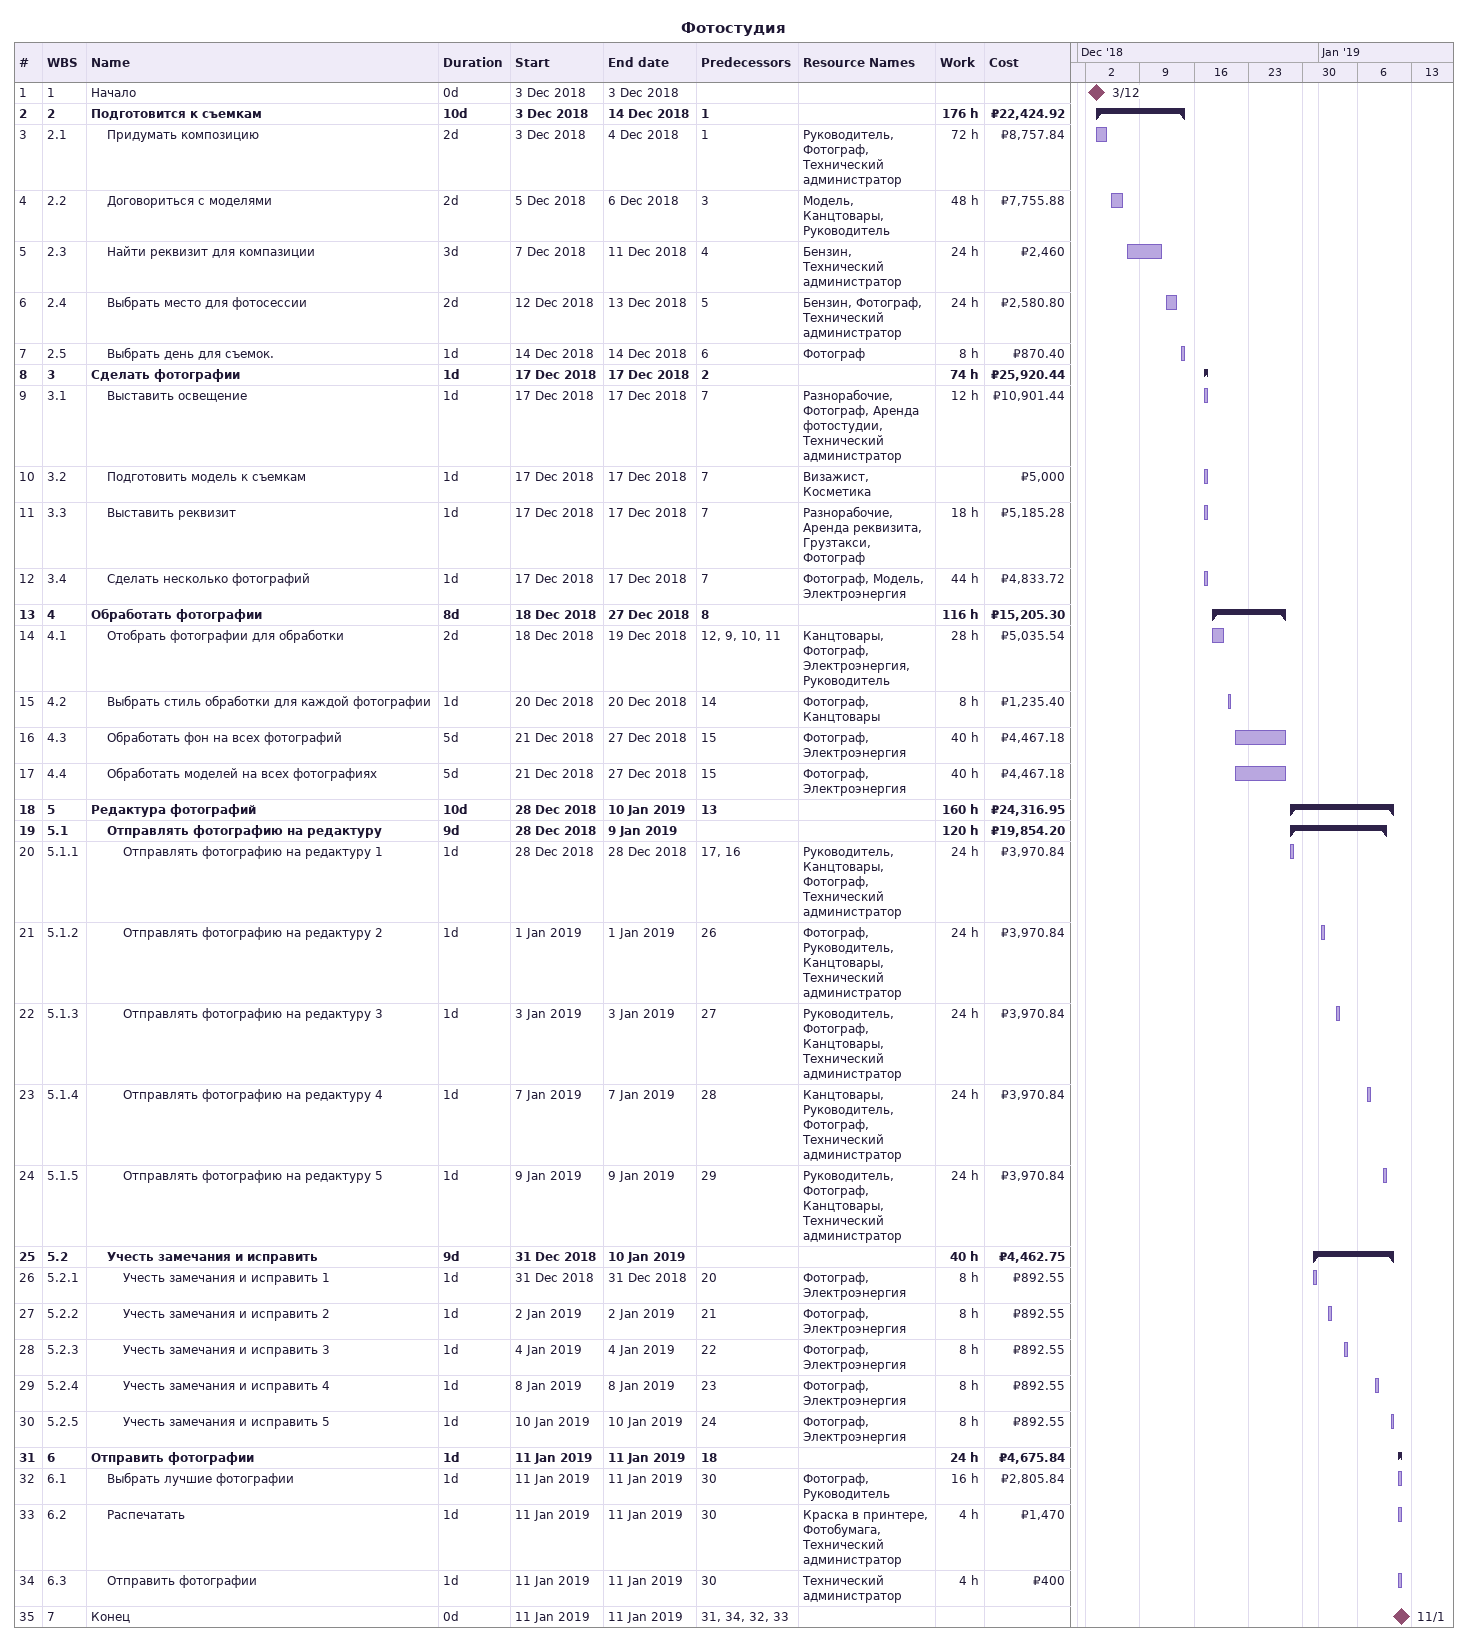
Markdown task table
Фотостудия

| ID | WBS | Task | Duration | Start | Finish | Predecessors | Resources | Work (h) | Cost (₽) |
|---|---|---|---|---|---|---|---|---|---|
| 1 | 1 | Начало | 0d | 2018-12-03 | 2018-12-03 |  |  |  |  |
| 2 | 2 | **Подготовится к съемкам** | 10d | 2018-12-03 | 2018-12-14 | 1 |  | 176 | 22424.92 |
| 3 | 2.1 | Придумать композицию | 2d | 2018-12-03 | 2018-12-04 | 1 | Руководитель, Фотограф, Технический администратор | 72 | 8757.84 |
| 4 | 2.2 | Договориться с моделями | 2d | 2018-12-05 | 2018-12-06 | 3 | Модель, Канцтовары, Руководитель | 48 | 7755.88 |
| 5 | 2.3 | Найти реквизит для компазиции | 3d | 2018-12-07 | 2018-12-11 | 4 | Бензин, Технический администратор | 24 | 2460 |
| 6 | 2.4 | Выбрать место для фотосессии | 2d | 2018-12-12 | 2018-12-13 | 5 | Бензин, Фотограф, Технический администратор | 24 | 2580.80 |
| 7 | 2.5 | Выбрать день для съемок. | 1d | 2018-12-14 | 2018-12-14 | 6 | Фотограф | 8 | 870.40 |
| 8 | 3 | **Сделать фотографии** | 1d | 2018-12-17 | 2018-12-17 | 2 |  | 74 | 25920.44 |
| 9 | 3.1 | Выставить освещение | 1d | 2018-12-17 | 2018-12-17 | 7 | Разнорабочие, Фотограф, Аренда фотостудии, Технический администратор | 12 | 10901.44 |
| 10 | 3.2 | Подготовить модель к съемкам | 1d | 2018-12-17 | 2018-12-17 | 7 | Визажист, Косметика |  | 5000 |
| 11 | 3.3 | Выставить реквизит | 1d | 2018-12-17 | 2018-12-17 | 7 | Разнорабочие, Аренда реквизита, Грузтакси, Фотограф | 18 | 5185.28 |
| 12 | 3.4 | Сделать несколько фотографий | 1d | 2018-12-17 | 2018-12-17 | 7 | Фотограф, Модель, Электроэнергия | 44 | 4833.72 |
| 13 | 4 | **Обработать фотографии** | 8d | 2018-12-18 | 2018-12-27 | 8 |  | 116 | 15205.30 |
| 14 | 4.1 | Отобрать фотографии для обработки | 2d | 2018-12-18 | 2018-12-19 | 12, 9, 10, 11 | Канцтовары, Фотограф, Электроэнергия, Руководитель | 28 | 5035.54 |
| 15 | 4.2 | Выбрать стиль обработки для каждой фотографии | 1d | 2018-12-20 | 2018-12-20 | 14 | Фотограф, Канцтовары | 8 | 1235.40 |
| 16 | 4.3 | Обработать фон на всех фотографий | 5d | 2018-12-21 | 2018-12-27 | 15 | Фотограф, Электроэнергия | 40 | 4467.18 |
| 17 | 4.4 | Обработать моделей на всех фотографиях | 5d | 2018-12-21 | 2018-12-27 | 15 | Фотограф, Электроэнергия | 40 | 4467.18 |
| 18 | 5 | **Редактура фотографий** | 10d | 2018-12-28 | 2019-01-10 | 13 |  | 160 | 24316.95 |
| 19 | 5.1 | **Отправлять фотографию на редактуру** | 9d | 2018-12-28 | 2019-01-09 |  |  | 120 | 19854.20 |
| 20 | 5.1.1 | Отправлять фотографию на редактуру 1 | 1d | 2018-12-28 | 2018-12-28 | 17, 16 | Руководитель, Канцтовары, Фотограф, Технический администратор | 24 | 3970.84 |
| 21 | 5.1.2 | Отправлять фотографию на редактуру 2 | 1d | 2019-01-01 | 2019-01-01 | 26 | Фотограф, Руководитель, Канцтовары, Технический администратор | 24 | 3970.84 |
| 22 | 5.1.3 | Отправлять фотографию на редактуру 3 | 1d | 2019-01-03 | 2019-01-03 | 27 | Руководитель, Фотограф, Канцтовары, Технический администратор | 24 | 3970.84 |
| 23 | 5.1.4 | Отправлять фотографию на редактуру 4 | 1d | 2019-01-07 | 2019-01-07 | 28 | Канцтовары, Руководитель, Фотограф, Технический администратор | 24 | 3970.84 |
| 24 | 5.1.5 | Отправлять фотографию на редактуру 5 | 1d | 2019-01-09 | 2019-01-09 | 29 | Руководитель, Фотограф, Канцтовары, Технический администратор | 24 | 3970.84 |
| 25 | 5.2 | **Учесть замечания и исправить** | 9d | 2018-12-31 | 2019-01-10 |  |  | 40 | 4462.75 |
| 26 | 5.2.1 | Учесть замечания и исправить 1 | 1d | 2018-12-31 | 2018-12-31 | 20 | Фотограф, Электроэнергия | 8 | 892.55 |
| 27 | 5.2.2 | Учесть замечания и исправить 2 | 1d | 2019-01-02 | 2019-01-02 | 21 | Фотограф, Электроэнергия | 8 | 892.55 |
| 28 | 5.2.3 | Учесть замечания и исправить 3 | 1d | 2019-01-04 | 2019-01-04 | 22 | Фотограф, Электроэнергия | 8 | 892.55 |
| 29 | 5.2.4 | Учесть замечания и исправить 4 | 1d | 2019-01-08 | 2019-01-08 | 23 | Фотограф, Электроэнергия | 8 | 892.55 |
| 30 | 5.2.5 | Учесть замечания и исправить 5 | 1d | 2019-01-10 | 2019-01-10 | 24 | Фотограф, Электроэнергия | 8 | 892.55 |
| 31 | 6 | **Отправить фотографии** | 1d | 2019-01-11 | 2019-01-11 | 18 |  | 24 | 4675.84 |
| 32 | 6.1 | Выбрать лучшие фотографии | 1d | 2019-01-11 | 2019-01-11 | 30 | Фотограф, Руководитель | 16 | 2805.84 |
| 33 | 6.2 | Распечатать | 1d | 2019-01-11 | 2019-01-11 | 30 | Краска в принтере, Фотобумага, Технический администратор | 4 | 1470 |
| 34 | 6.3 | Отправить фотографии | 1d | 2019-01-11 | 2019-01-11 | 30 | Технический администратор | 4 | 400 |
| 35 | 7 | Конец | 0d | 2019-01-11 | 2019-01-11 | 31, 34, 32, 33 |  |  |  |
